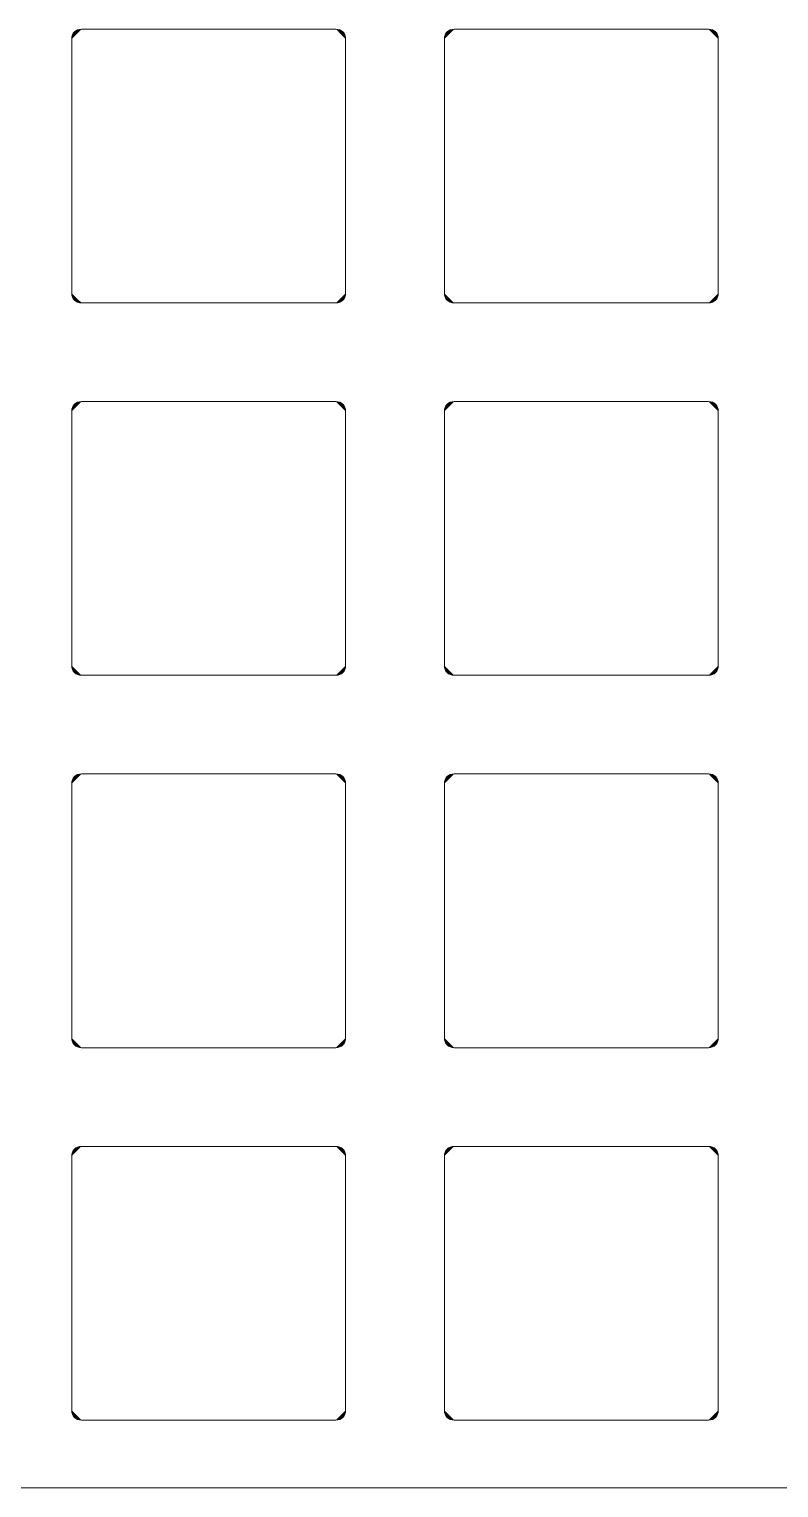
# Model space of a CAD drawing. Extents: x 173 to 988, y 261 to 653.
# Drawn here: x 770.4 to 879, y 261.3 to 472.7 of the extents above; entities that cross this region are included whole.
import ezdxf

# ---------------------------------------------------------------- set-up
doc = ezdxf.new("R2010")
doc.units = 0
doc.header["$MEASUREMENT"] = 0
doc.layers.add('Layer 1', color=7, linetype='Continuous', lineweight=0)

# ---------------------------------------------------------------- blocks, each defined once
blk = doc.blocks.new('Block_2')
at = {"layer": 'Layer 1', "true_color": 0x2f2d31, "transparency": 33554687}
h = blk.add_hatch(color=250, dxfattribs=at)
h.dxf.hatch_style = 2
edge = h.paths.add_edge_path()
edge.add_spline(control_points=[(830.57, 434.47), (830.57, 434.47), (830.57, 471.32), (830.57, 471.32)], knot_values=[0, 0, 0, 0, 1, 1, 1, 1], degree=3, periodic=0)
edge.add_line((830.57, 471.32), (830.57, 434.47))
h = blk.add_hatch(color=250, dxfattribs=at)
h.dxf.hatch_style = 2
edge = h.paths.add_edge_path()
edge.add_spline(control_points=[(870.26, 471.32), (870.26, 471.32), (870.26, 434.47), (870.26, 434.47)], knot_values=[0, 0, 0, 0, 1, 1, 1, 1], degree=3, periodic=0)
edge.add_line((870.26, 434.47), (870.26, 471.32))
h = blk.add_hatch(color=250, dxfattribs=at)
h.dxf.hatch_style = 2
edge = h.paths.add_edge_path()
edge.add_spline(control_points=[(816.26, 434.47), (816.26, 433.62), (815.7, 433.06), (814.85, 433.06)], knot_values=[0, 0, 0, 0, 1, 1, 1, 1], degree=3, periodic=0)
edge.add_line((814.85, 433.06), (816.26, 434.47))
h = blk.add_hatch(color=250, dxfattribs=at)
h.dxf.hatch_style = 2
edge = h.paths.add_edge_path()
edge.add_spline(control_points=[(831.99, 433.06), (831.14, 433.06), (830.57, 433.62), (830.57, 434.47)], knot_values=[0, 0, 0, 0, 1, 1, 1, 1], degree=3, periodic=0)
edge.add_line((830.57, 434.47), (831.99, 433.06))
h = blk.add_hatch(color=250, dxfattribs=at)
h.dxf.hatch_style = 2
edge = h.paths.add_edge_path()
edge.add_spline(control_points=[(777.99, 418.75), (777.99, 418.75), (814.84, 418.75), (814.84, 418.75)], knot_values=[0, 0, 0, 0, 1, 1, 1, 1], degree=3, periodic=0)
edge.add_line((814.84, 418.75), (777.99, 418.75))
h = blk.add_hatch(color=250, dxfattribs=at)
h.dxf.hatch_style = 2
edge = h.paths.add_edge_path()
edge.add_spline(control_points=[(830.57, 417.33), (830.57, 418.18), (831.14, 418.75), (831.99, 418.75)], knot_values=[0, 0, 0, 0, 1, 1, 1, 1], degree=3, periodic=0)
edge.add_line((831.99, 418.75), (830.57, 417.33))
h = blk.add_hatch(color=250, dxfattribs=at)
h.dxf.hatch_style = 2
edge = h.paths.add_edge_path()
edge.add_spline(control_points=[(868.84, 418.75), (869.69, 418.75), (870.25, 418.18), (870.25, 417.33)], knot_values=[0, 0, 0, 0, 1, 1, 1, 1], degree=3, periodic=0)
edge.add_line((870.25, 417.33), (868.84, 418.75))
h = blk.add_hatch(color=250, dxfattribs=at)
h.dxf.hatch_style = 2
edge = h.paths.add_edge_path()
edge.add_spline(control_points=[(830.57, 380.48), (830.57, 380.48), (830.57, 417.33), (830.57, 417.33)], knot_values=[0, 0, 0, 0, 1, 1, 1, 1], degree=3, periodic=0)
edge.add_line((830.57, 417.33), (830.57, 380.48))
h = blk.add_hatch(color=250, dxfattribs=at)
h.dxf.hatch_style = 2
edge = h.paths.add_edge_path()
edge.add_spline(control_points=[(870.25, 417.33), (870.25, 417.33), (870.25, 380.48), (870.25, 380.48)], knot_values=[0, 0, 0, 0, 1, 1, 1, 1], degree=3, periodic=0)
edge.add_line((870.25, 380.48), (870.25, 417.33))
h = blk.add_hatch(color=250, dxfattribs=at)
h.dxf.hatch_style = 2
edge = h.paths.add_edge_path()
edge.add_spline(control_points=[(831.99, 379.06), (831.14, 379.06), (830.57, 379.63), (830.57, 380.48)], knot_values=[0, 0, 0, 0, 1, 1, 1, 1], degree=3, periodic=0)
edge.add_line((830.57, 380.48), (831.99, 379.06))
h = blk.add_hatch(color=250, dxfattribs=at)
h.dxf.hatch_style = 2
edge = h.paths.add_edge_path()
edge.add_spline(control_points=[(831.99, 364.76), (831.99, 364.76), (868.84, 364.76), (868.84, 364.76)], knot_values=[0, 0, 0, 0, 1, 1, 1, 1], degree=3, periodic=0)
edge.add_line((868.84, 364.76), (831.99, 364.76))
h = blk.add_hatch(color=250, dxfattribs=at)
h.dxf.hatch_style = 2
edge = h.paths.add_edge_path()
edge.add_spline(control_points=[(870.26, 326.49), (870.26, 325.64), (869.69, 325.07), (868.84, 325.07)], knot_values=[0, 0, 0, 0, 1, 1, 1, 1], degree=3, periodic=0)
edge.add_line((868.84, 325.07), (870.26, 326.49))
h = blk.add_hatch(color=250, dxfattribs=at)
h.dxf.hatch_style = 2
edge = h.paths.add_edge_path()
edge.add_spline(control_points=[(814.85, 325.07), (814.85, 325.07), (778, 325.07), (778, 325.07)], knot_values=[0, 0, 0, 0, 1, 1, 1, 1], degree=3, periodic=0)
edge.add_line((778, 325.07), (814.85, 325.07))
h = blk.add_hatch(color=250, dxfattribs=at)
h.dxf.hatch_style = 2
edge = h.paths.add_edge_path()
edge.add_spline(control_points=[(868.84, 325.07), (868.84, 325.07), (831.99, 325.07), (831.99, 325.07)], knot_values=[0, 0, 0, 0, 1, 1, 1, 1], degree=3, periodic=0)
edge.add_line((831.99, 325.07), (868.84, 325.07))
at = {"layer": 'Layer 1', "color": 250, "lineweight": 5, "true_color": 0x2f2d31}
for points in [[(830.57, 434.47), (830.57, 434.47), (830.57, 471.32), (830.57, 471.32)], [(870.26, 471.32), (870.26, 471.32), (870.26, 434.47), (870.26, 434.47)], [(816.26, 434.47), (816.26, 433.62), (815.7, 433.06), (814.85, 433.06)], [(831.99, 433.06), (831.14, 433.06), (830.57, 433.62), (830.57, 434.47)], [(777.99, 418.75), (777.99, 418.75), (814.84, 418.75), (814.84, 418.75)], [(830.57, 417.33), (830.57, 418.18), (831.14, 418.75), (831.99, 418.75)], [(868.84, 418.75), (869.69, 418.75), (870.25, 418.18), (870.25, 417.33)], [(830.57, 380.48), (830.57, 380.48), (830.57, 417.33), (830.57, 417.33)], [(870.25, 417.33), (870.25, 417.33), (870.25, 380.48), (870.25, 380.48)], [(831.99, 379.06), (831.14, 379.06), (830.57, 379.63), (830.57, 380.48)], [(831.99, 364.76), (831.99, 364.76), (868.84, 364.76), (868.84, 364.76)], [(870.26, 326.49), (870.26, 325.64), (869.69, 325.07), (868.84, 325.07)], [(814.85, 325.07), (814.85, 325.07), (778, 325.07), (778, 325.07)], [(868.84, 325.07), (868.84, 325.07), (831.99, 325.07), (831.99, 325.07)]]:
    blk.add_open_spline(points, degree=3, dxfattribs=at)
blk = doc.blocks.new('Block_3')
at = {"layer": 'Layer 1', "true_color": 0x2f2d31, "transparency": 33554687}
h = blk.add_hatch(color=250, dxfattribs=at)
h.dxf.hatch_style = 2
edge = h.paths.add_edge_path()
edge.add_spline(control_points=[(776.58, 471.32), (776.58, 472.17), (777.15, 472.74), (778, 472.74)], knot_values=[0, 0, 0, 0, 1, 1, 1, 1], degree=3, periodic=0)
edge.add_line((778, 472.74), (776.58, 471.32))
h = blk.add_hatch(color=250, dxfattribs=at)
h.dxf.hatch_style = 2
edge = h.paths.add_edge_path()
edge.add_spline(control_points=[(830.57, 471.32), (830.57, 472.17), (831.14, 472.74), (831.99, 472.74)], knot_values=[0, 0, 0, 0, 1, 1, 1, 1], degree=3, periodic=0)
edge.add_line((831.99, 472.74), (830.57, 471.32))
h = blk.add_hatch(color=250, dxfattribs=at)
h.dxf.hatch_style = 2
edge = h.paths.add_edge_path()
edge.add_spline(control_points=[(776.58, 434.47), (776.58, 434.47), (776.58, 471.32), (776.58, 471.32)], knot_values=[0, 0, 0, 0, 1, 1, 1, 1], degree=3, periodic=0)
edge.add_line((776.58, 471.32), (776.58, 434.47))
h = blk.add_hatch(color=250, dxfattribs=at)
h.dxf.hatch_style = 2
edge = h.paths.add_edge_path()
edge.add_spline(control_points=[(870.26, 434.47), (870.26, 433.62), (869.69, 433.06), (868.84, 433.06)], knot_values=[0, 0, 0, 0, 1, 1, 1, 1], degree=3, periodic=0)
edge.add_line((868.84, 433.06), (870.26, 434.47))
h = blk.add_hatch(color=250, dxfattribs=at)
h.dxf.hatch_style = 2
edge = h.paths.add_edge_path()
edge.add_spline(control_points=[(814.84, 418.75), (815.69, 418.75), (816.26, 418.18), (816.26, 417.33)], knot_values=[0, 0, 0, 0, 1, 1, 1, 1], degree=3, periodic=0)
edge.add_line((816.26, 417.33), (814.84, 418.75))
h = blk.add_hatch(color=250, dxfattribs=at)
h.dxf.hatch_style = 2
edge = h.paths.add_edge_path()
edge.add_spline(control_points=[(814.85, 364.76), (815.7, 364.76), (816.26, 364.19), (816.26, 363.34)], knot_values=[0, 0, 0, 0, 1, 1, 1, 1], degree=3, periodic=0)
edge.add_line((816.26, 363.34), (814.85, 364.76))
h = blk.add_hatch(color=250, dxfattribs=at)
h.dxf.hatch_style = 2
edge = h.paths.add_edge_path()
edge.add_spline(control_points=[(830.57, 363.34), (830.57, 364.19), (831.14, 364.76), (831.99, 364.76)], knot_values=[0, 0, 0, 0, 1, 1, 1, 1], degree=3, periodic=0)
edge.add_line((831.99, 364.76), (830.57, 363.34))
h = blk.add_hatch(color=250, dxfattribs=at)
h.dxf.hatch_style = 2
edge = h.paths.add_edge_path()
edge.add_spline(control_points=[(816.26, 326.49), (816.26, 325.64), (815.7, 325.07), (814.85, 325.07)], knot_values=[0, 0, 0, 0, 1, 1, 1, 1], degree=3, periodic=0)
edge.add_line((814.85, 325.07), (816.26, 326.49))
h = blk.add_hatch(color=250, dxfattribs=at)
h.dxf.hatch_style = 2
edge = h.paths.add_edge_path()
edge.add_spline(control_points=[(814.84, 271.08), (814.84, 271.08), (777.99, 271.08), (777.99, 271.08)], knot_values=[0, 0, 0, 0, 1, 1, 1, 1], degree=3, periodic=0)
edge.add_line((777.99, 271.08), (814.84, 271.08))
at = {"layer": 'Layer 1', "color": 250, "lineweight": 5, "true_color": 0x2f2d31}
for points in [[(776.58, 471.32), (776.58, 472.17), (777.15, 472.74), (778, 472.74)], [(830.57, 471.32), (830.57, 472.17), (831.14, 472.74), (831.99, 472.74)], [(776.58, 434.47), (776.58, 434.47), (776.58, 471.32), (776.58, 471.32)], [(870.26, 434.47), (870.26, 433.62), (869.69, 433.06), (868.84, 433.06)], [(814.84, 418.75), (815.69, 418.75), (816.26, 418.18), (816.26, 417.33)], [(814.85, 364.76), (815.7, 364.76), (816.26, 364.19), (816.26, 363.34)], [(830.57, 363.34), (830.57, 364.19), (831.14, 364.76), (831.99, 364.76)], [(816.26, 326.49), (816.26, 325.64), (815.7, 325.07), (814.85, 325.07)], [(814.84, 271.08), (814.84, 271.08), (777.99, 271.08), (777.99, 271.08)]]:
    blk.add_open_spline(points, degree=3, dxfattribs=at)
blk = doc.blocks.new('Block_4')
at = {"layer": 'Layer 1', "true_color": 0x2f2d31, "transparency": 33554687}
h = blk.add_hatch(color=250, dxfattribs=at)
h.dxf.hatch_style = 2
edge = h.paths.add_edge_path()
edge.add_spline(control_points=[(868.84, 379.06), (868.84, 379.06), (831.99, 379.06), (831.99, 379.06)], knot_values=[0, 0, 0, 0, 1, 1, 1, 1], degree=3, periodic=0)
edge.add_line((831.99, 379.06), (868.84, 379.06))
h = blk.add_hatch(color=250, dxfattribs=at)
h.dxf.hatch_style = 2
edge = h.paths.add_edge_path()
edge.add_spline(control_points=[(814.84, 310.76), (815.69, 310.76), (816.26, 310.2), (816.26, 309.35)], knot_values=[0, 0, 0, 0, 1, 1, 1, 1], degree=3, periodic=0)
edge.add_line((816.26, 309.35), (814.84, 310.76))
h = blk.add_hatch(color=250, dxfattribs=at)
h.dxf.hatch_style = 2
edge = h.paths.add_edge_path()
edge.add_spline(control_points=[(868.84, 271.08), (868.84, 271.08), (831.99, 271.08), (831.99, 271.08)], knot_values=[0, 0, 0, 0, 1, 1, 1, 1], degree=3, periodic=0)
edge.add_line((831.99, 271.08), (868.84, 271.08))
at = {"layer": 'Layer 1', "color": 250, "lineweight": 5, "true_color": 0x2f2d31}
for points in [[(868.84, 379.06), (868.84, 379.06), (831.99, 379.06), (831.99, 379.06)], [(814.84, 310.76), (815.69, 310.76), (816.26, 310.2), (816.26, 309.35)], [(868.84, 271.08), (868.84, 271.08), (831.99, 271.08), (831.99, 271.08)]]:
    blk.add_open_spline(points, degree=3, dxfattribs=at)
blk = doc.blocks.new('Block_6')
at = {"layer": 'Layer 1', "true_color": 0x2f2d31, "transparency": 33554687}
h = blk.add_hatch(color=250, dxfattribs=at)
h.dxf.hatch_style = 2
edge = h.paths.add_edge_path()
edge.add_spline(control_points=[(778, 472.74), (778, 472.74), (814.85, 472.74), (814.85, 472.74)], knot_values=[0, 0, 0, 0, 1, 1, 1, 1], degree=3, periodic=0)
edge.add_line((814.85, 472.74), (778, 472.74))
h = blk.add_hatch(color=250, dxfattribs=at)
h.dxf.hatch_style = 2
edge = h.paths.add_edge_path()
edge.add_spline(control_points=[(831.99, 472.74), (831.99, 472.74), (868.84, 472.74), (868.84, 472.74)], knot_values=[0, 0, 0, 0, 1, 1, 1, 1], degree=3, periodic=0)
edge.add_line((868.84, 472.74), (831.99, 472.74))
h = blk.add_hatch(color=250, dxfattribs=at)
h.dxf.hatch_style = 2
edge = h.paths.add_edge_path()
edge.add_spline(control_points=[(868.84, 472.74), (869.69, 472.74), (870.26, 472.17), (870.26, 471.32)], knot_values=[0, 0, 0, 0, 1, 1, 1, 1], degree=3, periodic=0)
edge.add_line((870.26, 471.32), (868.84, 472.74))
h = blk.add_hatch(color=250, dxfattribs=at)
h.dxf.hatch_style = 2
edge = h.paths.add_edge_path()
edge.add_spline(control_points=[(816.26, 471.32), (816.26, 471.32), (816.26, 434.47), (816.26, 434.47)], knot_values=[0, 0, 0, 0, 1, 1, 1, 1], degree=3, periodic=0)
edge.add_line((816.26, 434.47), (816.26, 471.32))
h = blk.add_hatch(color=250, dxfattribs=at)
h.dxf.hatch_style = 2
edge = h.paths.add_edge_path()
edge.add_spline(control_points=[(778, 433.06), (777.15, 433.06), (776.58, 433.62), (776.58, 434.47)], knot_values=[0, 0, 0, 0, 1, 1, 1, 1], degree=3, periodic=0)
edge.add_line((776.58, 434.47), (778, 433.06))
h = blk.add_hatch(color=250, dxfattribs=at)
h.dxf.hatch_style = 2
edge = h.paths.add_edge_path()
edge.add_spline(control_points=[(777.99, 379.06), (777.14, 379.06), (776.58, 379.63), (776.58, 380.48)], knot_values=[0, 0, 0, 0, 1, 1, 1, 1], degree=3, periodic=0)
edge.add_line((776.58, 380.48), (777.99, 379.06))
h = blk.add_hatch(color=250, dxfattribs=at)
h.dxf.hatch_style = 2
edge = h.paths.add_edge_path()
edge.add_spline(control_points=[(816.26, 380.48), (816.26, 379.63), (815.69, 379.06), (814.84, 379.06)], knot_values=[0, 0, 0, 0, 1, 1, 1, 1], degree=3, periodic=0)
edge.add_line((814.84, 379.06), (816.26, 380.48))
h = blk.add_hatch(color=250, dxfattribs=at)
h.dxf.hatch_style = 2
edge = h.paths.add_edge_path()
edge.add_spline(control_points=[(778, 364.76), (778, 364.76), (814.85, 364.76), (814.85, 364.76)], knot_values=[0, 0, 0, 0, 1, 1, 1, 1], degree=3, periodic=0)
edge.add_line((814.85, 364.76), (778, 364.76))
h = blk.add_hatch(color=250, dxfattribs=at)
h.dxf.hatch_style = 2
edge = h.paths.add_edge_path()
edge.add_spline(control_points=[(868.84, 364.76), (869.69, 364.76), (870.26, 364.19), (870.26, 363.34)], knot_values=[0, 0, 0, 0, 1, 1, 1, 1], degree=3, periodic=0)
edge.add_line((870.26, 363.34), (868.84, 364.76))
h = blk.add_hatch(color=250, dxfattribs=at)
h.dxf.hatch_style = 2
edge = h.paths.add_edge_path()
edge.add_spline(control_points=[(778, 325.07), (777.15, 325.07), (776.58, 325.64), (776.58, 326.49)], knot_values=[0, 0, 0, 0, 1, 1, 1, 1], degree=3, periodic=0)
edge.add_line((776.58, 326.49), (778, 325.07))
h = blk.add_hatch(color=250, dxfattribs=at)
h.dxf.hatch_style = 2
edge = h.paths.add_edge_path()
edge.add_spline(control_points=[(831.99, 325.07), (831.14, 325.07), (830.57, 325.64), (830.57, 326.49)], knot_values=[0, 0, 0, 0, 1, 1, 1, 1], degree=3, periodic=0)
edge.add_line((830.57, 326.49), (831.99, 325.07))
h = blk.add_hatch(color=250, dxfattribs=at)
h.dxf.hatch_style = 2
edge = h.paths.add_edge_path()
edge.add_spline(control_points=[(816.26, 309.35), (816.26, 309.35), (816.26, 272.49), (816.26, 272.49)], knot_values=[0, 0, 0, 0, 1, 1, 1, 1], degree=3, periodic=0)
edge.add_line((816.26, 272.49), (816.26, 309.35))
h = blk.add_hatch(color=250, dxfattribs=at)
h.dxf.hatch_style = 2
edge = h.paths.add_edge_path()
edge.add_spline(control_points=[(830.57, 309.35), (830.57, 310.2), (831.14, 310.76), (831.99, 310.76)], knot_values=[0, 0, 0, 0, 1, 1, 1, 1], degree=3, periodic=0)
edge.add_line((831.99, 310.76), (830.57, 309.35))
h = blk.add_hatch(color=250, dxfattribs=at)
h.dxf.hatch_style = 2
edge = h.paths.add_edge_path()
edge.add_spline(control_points=[(868.84, 310.76), (869.69, 310.76), (870.25, 310.2), (870.25, 309.35)], knot_values=[0, 0, 0, 0, 1, 1, 1, 1], degree=3, periodic=0)
edge.add_line((870.25, 309.35), (868.84, 310.76))
h = blk.add_hatch(color=250, dxfattribs=at)
h.dxf.hatch_style = 2
edge = h.paths.add_edge_path()
edge.add_spline(control_points=[(777.99, 271.08), (777.14, 271.08), (776.58, 271.64), (776.58, 272.49)], knot_values=[0, 0, 0, 0, 1, 1, 1, 1], degree=3, periodic=0)
edge.add_line((776.58, 272.49), (777.99, 271.08))
at = {"layer": 'Layer 1', "color": 250, "lineweight": 5, "true_color": 0x2f2d31}
for points in [[(778, 472.74), (778, 472.74), (814.85, 472.74), (814.85, 472.74)], [(831.99, 472.74), (831.99, 472.74), (868.84, 472.74), (868.84, 472.74)], [(868.84, 472.74), (869.69, 472.74), (870.26, 472.17), (870.26, 471.32)], [(816.26, 471.32), (816.26, 471.32), (816.26, 434.47), (816.26, 434.47)], [(778, 433.06), (777.15, 433.06), (776.58, 433.62), (776.58, 434.47)], [(777.99, 379.06), (777.14, 379.06), (776.58, 379.63), (776.58, 380.48)], [(816.26, 380.48), (816.26, 379.63), (815.69, 379.06), (814.84, 379.06)], [(778, 364.76), (778, 364.76), (814.85, 364.76), (814.85, 364.76)], [(868.84, 364.76), (869.69, 364.76), (870.26, 364.19), (870.26, 363.34)], [(778, 325.07), (777.15, 325.07), (776.58, 325.64), (776.58, 326.49)], [(831.99, 325.07), (831.14, 325.07), (830.57, 325.64), (830.57, 326.49)], [(816.26, 309.35), (816.26, 309.35), (816.26, 272.49), (816.26, 272.49)], [(830.57, 309.35), (830.57, 310.2), (831.14, 310.76), (831.99, 310.76)], [(868.84, 310.76), (869.69, 310.76), (870.25, 310.2), (870.25, 309.35)], [(777.99, 271.08), (777.14, 271.08), (776.58, 271.64), (776.58, 272.49)]]:
    blk.add_open_spline(points, degree=3, dxfattribs=at)
blk = doc.blocks.new('Block_7')
at = {"layer": 'Layer 1', "true_color": 0x2f2d31, "transparency": 33554687}
h = blk.add_hatch(color=250, dxfattribs=at)
h.dxf.hatch_style = 2
edge = h.paths.add_edge_path()
edge.add_spline(control_points=[(776.58, 417.33), (776.58, 418.18), (777.14, 418.75), (777.99, 418.75)], knot_values=[0, 0, 0, 0, 1, 1, 1, 1], degree=3, periodic=0)
edge.add_line((777.99, 418.75), (776.58, 417.33))
h = blk.add_hatch(color=250, dxfattribs=at)
h.dxf.hatch_style = 2
edge = h.paths.add_edge_path()
edge.add_spline(control_points=[(830.57, 326.49), (830.57, 326.49), (830.57, 363.34), (830.57, 363.34)], knot_values=[0, 0, 0, 0, 1, 1, 1, 1], degree=3, periodic=0)
edge.add_line((830.57, 363.34), (830.57, 326.49))
h = blk.add_hatch(color=250, dxfattribs=at)
h.dxf.hatch_style = 2
edge = h.paths.add_edge_path()
edge.add_spline(control_points=[(777.99, 310.76), (777.99, 310.76), (814.84, 310.76), (814.84, 310.76)], knot_values=[0, 0, 0, 0, 1, 1, 1, 1], degree=3, periodic=0)
edge.add_line((814.84, 310.76), (777.99, 310.76))
h = blk.add_hatch(color=250, dxfattribs=at)
h.dxf.hatch_style = 2
edge = h.paths.add_edge_path()
edge.add_spline(control_points=[(816.26, 272.49), (816.26, 271.64), (815.69, 271.08), (814.84, 271.08)], knot_values=[0, 0, 0, 0, 1, 1, 1, 1], degree=3, periodic=0)
edge.add_line((814.84, 271.08), (816.26, 272.49))
h = blk.add_hatch(color=250, dxfattribs=at)
h.dxf.hatch_style = 2
edge = h.paths.add_edge_path()
edge.add_spline(control_points=[(831.99, 271.08), (831.14, 271.08), (830.57, 271.64), (830.57, 272.49)], knot_values=[0, 0, 0, 0, 1, 1, 1, 1], degree=3, periodic=0)
edge.add_line((830.57, 272.49), (831.99, 271.08))
at = {"layer": 'Layer 1', "color": 250, "lineweight": 5, "true_color": 0x2f2d31}
for points in [[(776.58, 417.33), (776.58, 418.18), (777.14, 418.75), (777.99, 418.75)], [(830.57, 326.49), (830.57, 326.49), (830.57, 363.34), (830.57, 363.34)], [(777.99, 310.76), (777.99, 310.76), (814.84, 310.76), (814.84, 310.76)], [(816.26, 272.49), (816.26, 271.64), (815.69, 271.08), (814.84, 271.08)], [(831.99, 271.08), (831.14, 271.08), (830.57, 271.64), (830.57, 272.49)]]:
    blk.add_open_spline(points, degree=3, dxfattribs=at)
blk = doc.blocks.new('Block_8')
at = {"layer": 'Layer 1', "true_color": 0x2f2d31, "transparency": 33554687}
h = blk.add_hatch(color=250, dxfattribs=at)
h.dxf.hatch_style = 2
edge = h.paths.add_edge_path()
edge.add_spline(control_points=[(814.85, 472.74), (815.7, 472.74), (816.26, 472.17), (816.26, 471.32)], knot_values=[0, 0, 0, 0, 1, 1, 1, 1], degree=3, periodic=0)
edge.add_line((816.26, 471.32), (814.85, 472.74))
h = blk.add_hatch(color=250, dxfattribs=at)
h.dxf.hatch_style = 2
edge = h.paths.add_edge_path()
edge.add_spline(control_points=[(831.99, 418.75), (831.99, 418.75), (868.84, 418.75), (868.84, 418.75)], knot_values=[0, 0, 0, 0, 1, 1, 1, 1], degree=3, periodic=0)
edge.add_line((868.84, 418.75), (831.99, 418.75))
h = blk.add_hatch(color=250, dxfattribs=at)
h.dxf.hatch_style = 2
edge = h.paths.add_edge_path()
edge.add_spline(control_points=[(776.58, 309.35), (776.58, 310.2), (777.14, 310.76), (777.99, 310.76)], knot_values=[0, 0, 0, 0, 1, 1, 1, 1], degree=3, periodic=0)
edge.add_line((777.99, 310.76), (776.58, 309.35))
h = blk.add_hatch(color=250, dxfattribs=at)
h.dxf.hatch_style = 2
edge = h.paths.add_edge_path()
edge.add_spline(control_points=[(776.58, 272.49), (776.58, 272.49), (776.58, 309.35), (776.58, 309.35)], knot_values=[0, 0, 0, 0, 1, 1, 1, 1], degree=3, periodic=0)
edge.add_line((776.58, 309.35), (776.58, 272.49))
at = {"layer": 'Layer 1', "color": 250, "lineweight": 5, "true_color": 0x2f2d31}
for points in [[(814.85, 472.74), (815.7, 472.74), (816.26, 472.17), (816.26, 471.32)], [(831.99, 418.75), (831.99, 418.75), (868.84, 418.75), (868.84, 418.75)], [(776.58, 309.35), (776.58, 310.2), (777.14, 310.76), (777.99, 310.76)], [(776.58, 272.49), (776.58, 272.49), (776.58, 309.35), (776.58, 309.35)]]:
    blk.add_open_spline(points, degree=3, dxfattribs=at)
blk = doc.blocks.new('Block_9')
at = {"layer": 'Layer 1', "true_color": 0x2f2d31, "transparency": 33554687}
h = blk.add_hatch(color=250, dxfattribs=at)
h.dxf.hatch_style = 2
edge = h.paths.add_edge_path()
edge.add_spline(control_points=[(814.85, 433.06), (814.85, 433.06), (778, 433.06), (778, 433.06)], knot_values=[0, 0, 0, 0, 1, 1, 1, 1], degree=3, periodic=0)
edge.add_line((778, 433.06), (814.85, 433.06))
at = {"layer": 'Layer 1', "color": 250, "lineweight": 5, "true_color": 0x2f2d31}
blk.add_open_spline([(814.85, 433.06), (814.85, 433.06), (778, 433.06), (778, 433.06)], degree=3, dxfattribs=at)
blk = doc.blocks.new('Block_10')
at = {"layer": 'Layer 1', "true_color": 0x2f2d31, "transparency": 33554687}
h = blk.add_hatch(color=250, dxfattribs=at)
h.dxf.hatch_style = 2
edge = h.paths.add_edge_path()
edge.add_spline(control_points=[(814.84, 379.06), (814.84, 379.06), (777.99, 379.06), (777.99, 379.06)], knot_values=[0, 0, 0, 0, 1, 1, 1, 1], degree=3, periodic=0)
edge.add_line((777.99, 379.06), (814.84, 379.06))
at = {"layer": 'Layer 1', "color": 250, "lineweight": 5, "true_color": 0x2f2d31}
blk.add_open_spline([(814.84, 379.06), (814.84, 379.06), (777.99, 379.06), (777.99, 379.06)], degree=3, dxfattribs=at)
blk = doc.blocks.new('Block_11')
at = {"layer": 'Layer 1', "true_color": 0x2f2d31, "transparency": 33554687}
h = blk.add_hatch(color=250, dxfattribs=at)
h.dxf.hatch_style = 2
edge = h.paths.add_edge_path()
edge.add_spline(control_points=[(868.84, 433.06), (868.84, 433.06), (831.99, 433.06), (831.99, 433.06)], knot_values=[0, 0, 0, 0, 1, 1, 1, 1], degree=3, periodic=0)
edge.add_line((831.99, 433.06), (868.84, 433.06))
h = blk.add_hatch(color=250, dxfattribs=at)
h.dxf.hatch_style = 2
edge = h.paths.add_edge_path()
edge.add_spline(control_points=[(776.58, 380.48), (776.58, 380.48), (776.58, 417.33), (776.58, 417.33)], knot_values=[0, 0, 0, 0, 1, 1, 1, 1], degree=3, periodic=0)
edge.add_line((776.58, 417.33), (776.58, 380.48))
h = blk.add_hatch(color=250, dxfattribs=at)
h.dxf.hatch_style = 2
edge = h.paths.add_edge_path()
edge.add_spline(control_points=[(816.26, 417.33), (816.26, 417.33), (816.26, 380.48), (816.26, 380.48)], knot_values=[0, 0, 0, 0, 1, 1, 1, 1], degree=3, periodic=0)
edge.add_line((816.26, 380.48), (816.26, 417.33))
h = blk.add_hatch(color=250, dxfattribs=at)
h.dxf.hatch_style = 2
edge = h.paths.add_edge_path()
edge.add_spline(control_points=[(870.25, 380.48), (870.25, 379.63), (869.69, 379.06), (868.84, 379.06)], knot_values=[0, 0, 0, 0, 1, 1, 1, 1], degree=3, periodic=0)
edge.add_line((868.84, 379.06), (870.25, 380.48))
h = blk.add_hatch(color=250, dxfattribs=at)
h.dxf.hatch_style = 2
edge = h.paths.add_edge_path()
edge.add_spline(control_points=[(776.58, 363.34), (776.58, 364.19), (777.15, 364.76), (778, 364.76)], knot_values=[0, 0, 0, 0, 1, 1, 1, 1], degree=3, periodic=0)
edge.add_line((778, 364.76), (776.58, 363.34))
h = blk.add_hatch(color=250, dxfattribs=at)
h.dxf.hatch_style = 2
edge = h.paths.add_edge_path()
edge.add_spline(control_points=[(776.58, 326.49), (776.58, 326.49), (776.58, 363.34), (776.58, 363.34)], knot_values=[0, 0, 0, 0, 1, 1, 1, 1], degree=3, periodic=0)
edge.add_line((776.58, 363.34), (776.58, 326.49))
h = blk.add_hatch(color=250, dxfattribs=at)
h.dxf.hatch_style = 2
edge = h.paths.add_edge_path()
edge.add_spline(control_points=[(816.26, 363.34), (816.26, 363.34), (816.26, 326.49), (816.26, 326.49)], knot_values=[0, 0, 0, 0, 1, 1, 1, 1], degree=3, periodic=0)
edge.add_line((816.26, 326.49), (816.26, 363.34))
h = blk.add_hatch(color=250, dxfattribs=at)
h.dxf.hatch_style = 2
edge = h.paths.add_edge_path()
edge.add_spline(control_points=[(870.26, 363.34), (870.26, 363.34), (870.26, 326.49), (870.26, 326.49)], knot_values=[0, 0, 0, 0, 1, 1, 1, 1], degree=3, periodic=0)
edge.add_line((870.26, 326.49), (870.26, 363.34))
h = blk.add_hatch(color=250, dxfattribs=at)
h.dxf.hatch_style = 2
edge = h.paths.add_edge_path()
edge.add_spline(control_points=[(830.57, 272.49), (830.57, 272.49), (830.57, 309.35), (830.57, 309.35)], knot_values=[0, 0, 0, 0, 1, 1, 1, 1], degree=3, periodic=0)
edge.add_line((830.57, 309.35), (830.57, 272.49))
h = blk.add_hatch(color=250, dxfattribs=at)
h.dxf.hatch_style = 2
edge = h.paths.add_edge_path()
edge.add_spline(control_points=[(831.99, 310.76), (831.99, 310.76), (868.84, 310.76), (868.84, 310.76)], knot_values=[0, 0, 0, 0, 1, 1, 1, 1], degree=3, periodic=0)
edge.add_line((868.84, 310.76), (831.99, 310.76))
h = blk.add_hatch(color=250, dxfattribs=at)
h.dxf.hatch_style = 2
edge = h.paths.add_edge_path()
edge.add_spline(control_points=[(870.25, 309.35), (870.25, 309.35), (870.25, 272.49), (870.25, 272.49)], knot_values=[0, 0, 0, 0, 1, 1, 1, 1], degree=3, periodic=0)
edge.add_line((870.25, 272.49), (870.25, 309.35))
h = blk.add_hatch(color=250, dxfattribs=at)
h.dxf.hatch_style = 2
edge = h.paths.add_edge_path()
edge.add_spline(control_points=[(870.25, 272.49), (870.25, 271.64), (869.69, 271.08), (868.84, 271.08)], knot_values=[0, 0, 0, 0, 1, 1, 1, 1], degree=3, periodic=0)
edge.add_line((868.84, 271.08), (870.25, 272.49))
at = {"layer": 'Layer 1', "color": 250, "lineweight": 5, "true_color": 0x2f2d31}
for points in [[(868.84, 433.06), (868.84, 433.06), (831.99, 433.06), (831.99, 433.06)], [(776.58, 380.48), (776.58, 380.48), (776.58, 417.33), (776.58, 417.33)], [(816.26, 417.33), (816.26, 417.33), (816.26, 380.48), (816.26, 380.48)], [(870.25, 380.48), (870.25, 379.63), (869.69, 379.06), (868.84, 379.06)], [(776.58, 363.34), (776.58, 364.19), (777.15, 364.76), (778, 364.76)], [(776.58, 326.49), (776.58, 326.49), (776.58, 363.34), (776.58, 363.34)], [(816.26, 363.34), (816.26, 363.34), (816.26, 326.49), (816.26, 326.49)], [(870.26, 363.34), (870.26, 363.34), (870.26, 326.49), (870.26, 326.49)], [(830.57, 272.49), (830.57, 272.49), (830.57, 309.35), (830.57, 309.35)], [(831.99, 310.76), (831.99, 310.76), (868.84, 310.76), (868.84, 310.76)], [(870.25, 309.35), (870.25, 309.35), (870.25, 272.49), (870.25, 272.49)], [(870.25, 272.49), (870.25, 271.64), (869.69, 271.08), (868.84, 271.08)]]:
    blk.add_open_spline(points, degree=3, dxfattribs=at)

msp = doc.modelspace()

# ---------------------------------------------------------------- hatches: boundary and pattern name
at = {"layer": 'Layer 1', "true_color": 0x2f2d31, "transparency": 33554687}
h = msp.add_hatch(color=250, dxfattribs=at)
h.dxf.hatch_style = 2
edge = h.paths.add_edge_path()
edge.add_spline(control_points=[(177.5, 261.25), (177.5, 261.25), (983.39, 261.25), (983.39, 261.25)], knot_values=[0, 0, 0, 0, 1, 1, 1, 1], degree=3, periodic=0)
edge.add_line((983.39, 261.25), (177.5, 261.25))

# ---------------------------------------------------------------- linework, layer by layer
at = {"layer": 'Layer 1', "color": 250, "lineweight": 20, "true_color": 0x2f2d31}
msp.add_open_spline([(177.5, 261.25), (177.5, 261.25), (983.39, 261.25), (983.39, 261.25)], degree=3, dxfattribs=at)

# ---------------------------------------------------------------- block references
at = {"layer": 'Layer 1'}
for name in ['Block_2', 'Block_3', 'Block_4', 'Block_6', 'Block_7', 'Block_8', 'Block_11', 'Block_10', 'Block_9']:
    msp.add_blockref(name, (0, 0), dxfattribs=at)

doc.saveas('drawing.dxf')
